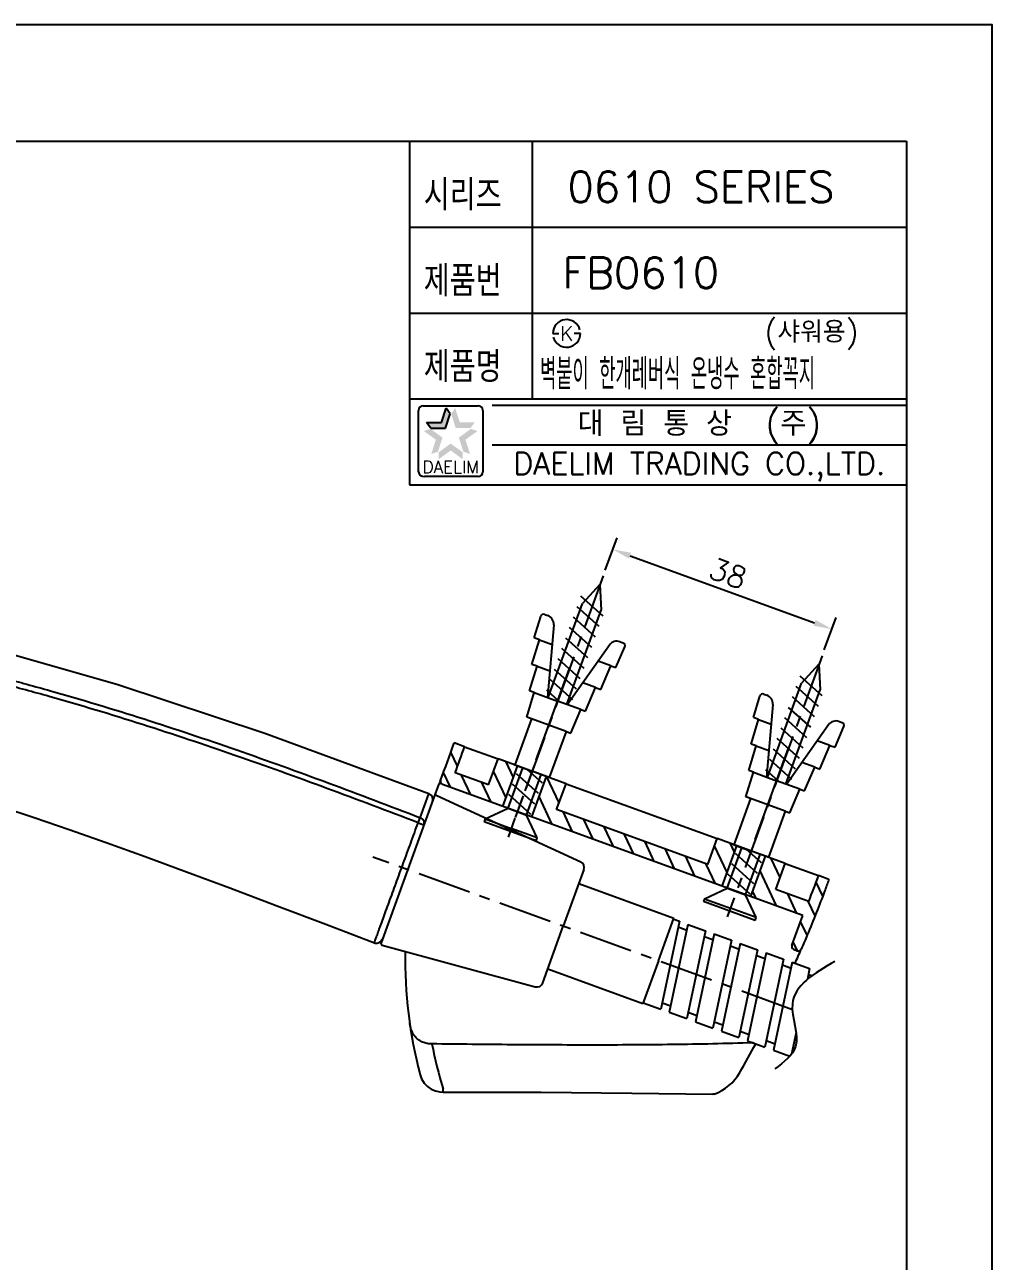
# Model space of a CAD drawing. Extents: x 38931 to 39525, y 15845 to 16265.
# Drawn here: x 39367 to 39524.6, y 16063.5 to 16265 of the extents above; entities that cross this region are included whole.
import ezdxf
from ezdxf.enums import TextEntityAlignment as Align

# ---------------------------------------------------------------- set-up
doc = ezdxf.new("R2010")
doc.units = 0
doc.header["$LTSCALE"] = 7
doc.header["$MEASUREMENT"] = 0
doc.linetypes.add('CENTER', pattern=[2, 1.25, -0.25, 0.25, -0.25])
doc.layers.get('0').update_dxf_attribs({"color": 2, "linetype": 'CONTINUOUS'})
for name, color, linetype in [('CL', 1, 'CENTER'), ('D', 2, 'CONTINUOUS'), ('DIM', 2, 'CONTINUOUS'), ('DWG', 7, 'CONTINUOUS'), ('TXT', 4, 'CONTINUOUS')]:
    doc.layers.add(name, color=color, linetype=linetype)
doc.styles.add('GHS', font='romans', dxfattribs={"bigfont": 'ghs'})
doc.styles.add('ROMANS', font='romans')

msp = doc.modelspace()

# ---------------------------------------------------------------- hatches: boundary and pattern name
at = {"layer": 'D'}
h = msp.add_hatch(dxfattribs=at)
h.set_pattern_fill('ANSI31', color=256, scale=20, angle=70)
h.set_pattern_definition([(115, (10029.4001, 2054.0742), (-2.26576947, -1.05654565), [])])
edge = h.paths.add_edge_path()
edge.add_line((39442.55553, 16141.11966), (39437.10891, 16143.10206))
edge.add_arc((38018.83036, 16660.52413), 1509.71508, 339.95681645, 340.1275978)
edge.add_line((39438.64489, 16147.33181), (39436.95354, 16147.94742))
edge.add_arc((36718.52052, 17133.68358), 2891.63515, 339.93997127, 340.06875287, ccw=False)
edge.add_arc((39435.20072, 16141.66824), 0.5, 159.933503, 250)
edge.add_line((39435.02971, 16141.19839), (39444.89543, 16137.60756))
edge.add_line((39444.89543, 16137.60756), (39447.28957, 16144.18541))
edge.add_line((39447.28957, 16144.18541), (39444.09462, 16145.34828))
edge.add_line((39444.09462, 16145.34828), (39442.55553, 16141.11966))
h.paths.add_polyline_path([(39455.18299, 16141.31244), (39451.98803, 16142.47531), (39449.59389, 16135.89746), (39480.60375, 16124.61079), (39482.99789, 16131.18864), (39479.80294, 16132.35151), (39478.26385, 16128.12289), (39453.6439, 16137.08382)])
edge = h.paths.add_edge_path()
edge.add_spline(control_points=[(39493.51089, 16114.33627), (39493.84489, 16115.11012), (39495.18999, 16118.28016), (39496.68749, 16122.07618), (39497.81598, 16125.1135), (39498.03746, 16125.71469)], knot_values=[0, 0, 0, 0, 0.206315023, 0.843077385, 1, 1, 1, 1], degree=3, periodic=0)
edge.add_line((39498.03746, 16125.71469), (39496.34596, 16126.33034))
edge.add_arc((39373.67099, 16170.7953), 130.4848, 338.1000712, 340.0763661, ccw=False)
edge.add_line((39494.73957, 16122.12622), (39489.35222, 16124.08706))
edge.add_line((39489.35222, 16124.08706), (39490.89131, 16128.31567))
edge.add_line((39490.89131, 16128.31567), (39487.69635, 16129.47854))
edge.add_line((39487.69635, 16129.47854), (39485.30221, 16122.90069))
edge.add_line((39485.30221, 16122.90069), (39493.75945, 16119.82251))
edge.add_line((39493.75945, 16119.82251), (39491.9883, 16114.95634))
edge.add_arc((39492.45849, 16114.78626), 0.5, 160.1136481, 247.1181388)
edge.add_line((39492.26407, 16114.3256), (39492.8595, 16114.07286))
edge.add_arc((39493.05182, 16114.53439), 0.5, 247.378101, 336.7411995)

# ---------------------------------------------------------------- linework, layer by layer
at = {"color": 7}
for p, q in [((39429.64928, 16246.01461), (39429.64928, 16190.01461)), ((39449.64928, 16246.01461), (39449.64928, 16204.01461)), ((39429.64928, 16232.01461), (39510.64928, 16232.01461)), ((39429.64928, 16218.01461), (39510.64928, 16218.01461)), ((39429.64928, 16204.01461), (39510.64928, 16204.01461)), ((39429.64928, 16190.01461), (39510.64928, 16190.01461))]:
    msp.add_line(p, q, dxfattribs=at)
at = {"color": 2, "linetype": 'Continuous'}
for p, q in [((39431.87677, 16202.89914), (39440.87677, 16202.89914)), ((39443.14928, 16203.01461), (39510.64928, 16203.01461)), ((39431.12677, 16192.14914), (39431.12677, 16202.14914)), ((39441.62677, 16202.14914), (39441.62677, 16192.14914)), ((39443.14928, 16196.51461), (39510.64928, 16196.51461)), ((39440.87677, 16191.39914), (39432.12677, 16191.39914))]:
    msp.add_line(p, q, dxfattribs=at)
at = {"color": 2}
for p, q in [((39434.88842, 16200.19768), (39435.63779, 16202.504)), ((39436.30289, 16201.58857), (39435.63779, 16202.504)), ((39435.55352, 16199.28225), (39436.30289, 16201.58857)), ((39432.46341, 16200.19768), (39434.88842, 16200.19768)), ((39433.12851, 16199.28225), (39432.46341, 16200.19768)), ((39433.12851, 16199.28225), (39435.55352, 16199.28225))]:
    msp.add_line(p, q, dxfattribs=at)
at = {"linetype": 'Continuous'}
msp.add_lwpolyline([(38930.64928, 15845.01461), (39524.64928, 15845.01461), (39524.64928, 16265.01461), (38930.64928, 16265.01461)], close=True, dxfattribs=at)
at = {"color": 2, "linetype": 'Continuous'}
for centre, radius, start, end in [((39431.87677, 16202.14914), 0.75, 90, 180), ((39440.87677, 16202.14914), 0.75, 0, 90), ((39432.00177, 16192.27414), 0.88388, 188.1301024, 278.1301024), ((39440.87677, 16192.14914), 0.75, 270, 0)]:
    msp.add_arc(centre, radius, start, end, dxfattribs=at)
at = {"color": 2}
for points in [[(39434.88842, 16200.19768), (39435.55352, 16199.28225), (39435.63779, 16202.504), (39436.30289, 16201.58857)], [(39437.11575, 16202.504), (39436.45065, 16201.58857), (39437.86512, 16200.19768), (39437.20002, 16199.28225)], [(39433.96857, 16197.36667), (39435.04472, 16197.71633), (39432.00669, 16198.79205), (39433.08285, 16199.14172)], [(39432.46341, 16200.19768), (39433.12851, 16199.28225), (39434.88842, 16200.19768), (39435.55352, 16199.28225)], [(39437.86512, 16200.19768), (39437.20002, 16199.28225), (39440.29013, 16200.19768), (39439.62503, 16199.28225)], [(39440.74685, 16198.79205), (39439.67069, 16199.14172), (39438.78498, 16197.36667), (39437.70882, 16197.71633)], [(39433.2192, 16195.06034), (39434.29535, 16195.41001), (39433.96857, 16197.36667), (39435.04472, 16197.71633)], [(39436.37677, 16195.617), (39436.37677, 16196.74854), (39434.4149, 16194.19162), (39434.4149, 16195.32316)], [(39438.33865, 16194.19162), (39438.33865, 16195.32316), (39436.37677, 16195.617), (39436.37677, 16196.74854)], [(39438.78498, 16197.36667), (39437.70882, 16197.71633), (39439.53434, 16195.06034), (39438.45819, 16195.41001)]]:
    msp.add_solid(points, dxfattribs=at)
at = {"layer": 'CL'}
for p, q in [((39461.22525, 16175.16386), (39445.73977, 16132.61786)), ((39496.93357, 16162.16709), (39481.44809, 16119.6211)), ((39492.06616, 16104.47675), (39423.71187, 16129.35568))]:
    msp.add_line(p, q, dxfattribs=at)
at = {"layer": 'CL', "ltscale": 0.5}
msp.add_line((39449.98082, 16144.27005), (39446.90264, 16135.81282), dxfattribs=at)
at = {"layer": 'D'}
for p, q in [((39453.03197, 16214.69649), (39453.53197, 16214.69649)), ((39453.53197, 16214.69649), (39454.03197, 16214.69649)), ((39457.03197, 16214.69649), (39456.53197, 16214.69649)), ((39457.53197, 16214.69649), (39457.03197, 16214.69649)), ((39461.56727, 16176.10355), (39463.4878, 16181.38017)), ((39465.62284, 16178.47472), (39495.693, 16167.53008)), ((39497.27559, 16163.10679), (39499.19612, 16168.3834)), ((39450.32284, 16145.20974), (39455.73896, 16160.09039)), ((39486.03117, 16132.21298), (39491.44728, 16147.09362))]:
    msp.add_line(p, q, dxfattribs=at)
for start, end in [(15, 180), (195, 0)]:
    msp.add_arc((39455.28197, 16214.69649), 2.25, start, end, dxfattribs=at)
for points in [[(39465.79385, 16178.94457), (39465.45183, 16178.00488), (39462.80376, 16179.50078)], [(39495.86401, 16167.99992), (39495.52199, 16167.06023), (39498.51208, 16166.50402)]]:
    msp.add_solid(points, dxfattribs=at)
at = {"layer": 'DIM'}
msp.add_spline([(39499.00289, 16112.35092), (39492.06655, 16105.41213), (39492.5898, 16098.47379), (39489.20904, 16094.81917)], degree=3, dxfattribs=at)
at = {"layer": 'DWG', "color": 2}
for p, q in [((39460.6828, 16173.77703), (39457.87125, 16170.68253)), ((39460.6828, 16173.77703), (39460.88288, 16169.60082)), ((39452.29367, 16155.33267), (39457.87125, 16170.68253)), ((39460.59593, 16166.90779), (39456.98741, 16170.15342)), ((39461.21408, 16168.60897), (39457.60556, 16171.8546)), ((39450.00033, 16165.0736), (39451.05585, 16168.58195)), ((39451.70541, 16168.90784), (39452.18832, 16168.73237)), ((39455.30127, 16154.23982), (39460.87885, 16169.58967)), ((39459.97779, 16165.20662), (39456.36927, 16168.45225)), ((39453.17068, 16167.19576), (39452.16818, 16155.37827)), ((39459.35964, 16163.50544), (39455.75112, 16166.75107)), ((39449.63111, 16160.75395), (39450.83903, 16164.76885)), ((39450.83903, 16164.76885), (39450.00033, 16165.0736)), ((39450.83903, 16164.76885), (39452.90123, 16164.01952)), ((39458.7415, 16161.80427), (39455.13297, 16165.0499)), ((39463.98636, 16164.44539), (39464.46928, 16164.26991)), ((39458.12335, 16160.10309), (39454.51483, 16163.34872)), ((39462.24671, 16163.89786), (39455.42893, 16154.19343)), ((39463.31516, 16160.23547), (39464.75811, 16163.60305)), ((39449.23972, 16156.44237), (39450.44763, 16160.45726)), ((39450.44763, 16160.45726), (39449.63111, 16160.75395)), ((39450.44763, 16160.45726), (39452.5347, 16159.69889)), ((39457.50521, 16158.40192), (39453.89668, 16161.64755)), ((39462.47647, 16160.54022), (39460.41426, 16161.28955)), ((39460.82519, 16156.68643), (39462.47647, 16160.54022)), ((39462.47647, 16160.54022), (39463.31516, 16160.23547)), ((39496.39112, 16160.78027), (39493.57957, 16157.68576)), ((39496.39112, 16160.78027), (39496.5912, 16156.60405)), ((39456.26892, 16154.99957), (39452.66039, 16158.2452)), ((39456.88706, 16156.70074), (39453.27854, 16159.94637)), ((39496.9224, 16155.6122), (39493.31388, 16158.85783)), ((39448.7966, 16152.14957), (39450.00452, 16156.16446)), ((39450.00452, 16156.16446), (39449.23972, 16156.44237)), ((39450.00452, 16156.16446), (39453.79855, 16154.78585)), ((39454.13151, 16154.66486), (39452.04225, 16156.54402)), ((39460.00866, 16156.98313), (39457.92159, 16157.74149)), ((39458.35738, 16153.12934), (39460.00866, 16156.98313)), ((39460.00866, 16156.98313), (39460.82519, 16156.68643)), ((39488.00199, 16142.3359), (39493.57957, 16157.68576)), ((39491.00959, 16141.24305), (39496.58717, 16156.59291)), ((39496.30426, 16153.91103), (39492.69573, 16157.15666)), ((39457.59258, 16153.40724), (39453.79855, 16154.78585)), ((39485.70865, 16152.07683), (39486.76417, 16155.58519)), ((39487.41373, 16155.91107), (39487.89664, 16155.7356)), ((39488.879, 16154.19899), (39487.8765, 16142.3815)), ((39495.68611, 16152.20985), (39492.07759, 16155.45548)), ((39449.54933, 16151.87606), (39448.7966, 16152.14957)), ((39455.94131, 16149.55344), (39457.59258, 16153.40724)), ((39457.59258, 16153.40724), (39458.35738, 16153.12934)), ((39486.54735, 16151.77208), (39485.70865, 16152.07683)), ((39494.44982, 16148.8075), (39490.8413, 16152.05313)), ((39495.06796, 16150.50868), (39491.45944, 16153.75431)), ((39449.54933, 16151.87606), (39446.81719, 16144.35705)), ((39455.18858, 16149.82696), (39449.54933, 16151.87606)), ((39485.33943, 16147.75719), (39486.54735, 16151.77208)), ((39486.54735, 16151.77208), (39488.60955, 16151.02275)), ((39493.83167, 16147.10633), (39490.22315, 16150.35196)), ((39497.95503, 16150.90109), (39491.13725, 16141.19666)), ((39499.02348, 16147.23871), (39500.46643, 16150.60628)), ((39499.69469, 16151.44862), (39500.1776, 16151.27315)), ((39455.18858, 16149.82696), (39452.45645, 16142.30795)), ((39455.18858, 16149.82696), (39455.94131, 16149.55344)), ((39493.21353, 16145.40515), (39489.60501, 16148.65078)), ((39498.18479, 16147.54346), (39496.12258, 16148.29279)), ((39484.94804, 16143.4456), (39486.15596, 16147.46049)), ((39486.15596, 16147.46049), (39485.33943, 16147.75719)), ((39486.15596, 16147.46049), (39488.24303, 16146.70213)), ((39492.59538, 16143.70398), (39488.98686, 16146.94961)), ((39496.53351, 16143.68966), (39498.18479, 16147.54346)), ((39498.18479, 16147.54346), (39499.02348, 16147.23871)), ((39445.74086, 16137.29894), (39448.13177, 16143.87887)), ((39446.81719, 16144.35705), (39449.63682, 16143.3325)), ((39491.97724, 16142.0028), (39488.36872, 16145.24843)), ((39495.71698, 16143.98636), (39493.62992, 16144.74473)), ((39494.06571, 16140.13257), (39495.71698, 16143.98636)), ((39495.71698, 16143.98636), (39496.53351, 16143.68966)), ((39450.70405, 16139.69039), (39447.09553, 16142.93602)), ((39448.74846, 16136.20608), (39451.13879, 16142.78441)), ((39451.32297, 16141.39087), (39448.84392, 16143.62061)), ((39452.45645, 16142.30795), (39449.63682, 16143.3325)), ((39484.50492, 16139.15281), (39485.71284, 16143.1677)), ((39485.71284, 16143.1677), (39484.94804, 16143.4456)), ((39485.71284, 16143.1677), (39489.50687, 16141.78908)), ((39489.83984, 16141.6681), (39487.75057, 16143.54726)), ((39450.08513, 16137.98991), (39446.47661, 16141.23554)), ((39493.30091, 16140.41047), (39489.50687, 16141.78908)), ((39491.64963, 16136.55668), (39493.30091, 16140.41047)), ((39493.30091, 16140.41047), (39494.06571, 16140.13257)), ((39449.46621, 16136.28944), (39445.85769, 16139.53507)), ((39485.25765, 16138.87929), (39482.52551, 16131.36029)), ((39485.25765, 16138.87929), (39484.50492, 16139.15281)), ((39490.8969, 16136.83019), (39485.25765, 16138.87929)), ((39442.02482, 16135.56369), (39445.74086, 16137.29894)), ((39445.74086, 16137.29894), (39448.74846, 16136.20608)), ((39450.4837, 16132.49004), (39448.74846, 16136.20608)), ((39490.8969, 16136.83019), (39488.16477, 16129.31119)), ((39490.8969, 16136.83019), (39491.64963, 16136.55668)), ((39442.02482, 16135.56369), (39441.85406, 16135.09376)), ((39450.31295, 16132.02011), (39441.85406, 16135.09376)), ((39442.02482, 16135.56369), (39446.25426, 16134.02687)), ((39450.4837, 16132.49004), (39446.25426, 16134.02687)), ((39450.31295, 16132.02011), (39450.4837, 16132.49004)), ((39481.44918, 16124.30217), (39483.84009, 16130.88211)), ((39482.52551, 16131.36029), (39485.34514, 16130.33574)), ((39486.41237, 16126.69362), (39482.80385, 16129.93925)), ((39484.45679, 16123.20932), (39486.84711, 16129.78764)), ((39487.03129, 16128.3941), (39484.55224, 16130.62385)), ((39488.16477, 16129.31119), (39485.34514, 16130.33574)), ((39485.79345, 16124.99315), (39482.18493, 16128.23878)), ((39485.17453, 16123.29267), (39481.566, 16126.5383)), ((39477.73315, 16122.56693), (39481.44918, 16124.30217)), ((39481.44918, 16124.30217), (39484.45679, 16123.20932)), ((39477.73315, 16122.56693), (39477.56239, 16122.09699)), ((39486.02127, 16119.02334), (39477.56239, 16122.09699)), ((39477.73315, 16122.56693), (39481.96259, 16121.0301)), ((39486.19203, 16119.49328), (39484.45679, 16123.20932)), ((39486.19203, 16119.49328), (39481.96259, 16121.0301)), ((39486.02127, 16119.02334), (39486.19203, 16119.49328))]:
    msp.add_line(p, q, dxfattribs=at)
at = {"layer": 'DWG', "linetype": 'Continuous'}
for p, q in [((39438.64489, 16147.33181), (39436.95295, 16147.94763)), ((39438.64489, 16147.33181), (39444.09462, 16145.34828)), ((39442.55553, 16141.11966), (39444.09462, 16145.34828)), ((39455.18299, 16141.31244), (39444.09462, 16145.34828)), ((39444.89543, 16137.60756), (39447.28957, 16144.18541)), ((39442.55553, 16141.11966), (39437.10891, 16143.10206)), ((39449.59389, 16135.89746), (39451.98803, 16142.47531)), ((39493.75945, 16119.82251), (39435.02971, 16141.19839)), ((39453.6439, 16137.08382), (39455.18299, 16141.31244)), ((39455.18299, 16141.31244), (39479.80294, 16132.35151)), ((39478.26385, 16128.12289), (39453.6439, 16137.08382)), ((39478.26385, 16128.12289), (39479.80294, 16132.35151)), ((39490.89131, 16128.31567), (39479.80294, 16132.35151)), ((39480.60375, 16124.61079), (39482.99789, 16131.18864)), ((39485.30221, 16122.90069), (39487.69635, 16129.47854)), ((39489.35222, 16124.08706), (39490.89131, 16128.31567)), ((39490.89131, 16128.31567), (39496.34596, 16126.33034)), ((39498.03746, 16125.71469), (39496.34596, 16126.33034)), ((39494.74516, 16122.12419), (39489.35222, 16124.08706)), ((39491.98864, 16114.95727), (39493.75945, 16119.82251)), ((39492.26312, 16114.32601), (39492.85646, 16114.07415)), ((39429.6995, 16102.31363), (39429.69481, 16102.34694)), ((39486.0612, 16098.85503), (39485.61991, 16099.09011)), ((39435.16635, 16091.04955), (39435.1663, 16091.54952))]:
    msp.add_line(p, q, dxfattribs=at)
at = {"layer": 'DWG'}
for p, q in [((39433.70088, 16139.20727), (39425.0314, 16115.38807)), ((39431.40055, 16135.77138), (39432.81973, 16139.67091)), ((39434.10847, 16139.37713), (39457.57905, 16128.55027)), ((39431.07169, 16134.92695), (39431.40055, 16135.77138)), ((39458.09986, 16127.3002), (39454.73785, 16118.06315)), ((39457.2688, 16125.01688), (39472.77373, 16119.37354)), ((39451.37584, 16108.8261), (39454.73785, 16118.06315)), ((39470.24278, 16112.41982), (39472.77373, 16119.37354)), ((39473.66514, 16118.88947), (39470.62079, 16104.56694)), ((39475.05637, 16118.3831), (39472.01202, 16104.06058)), ((39472.72243, 16119.23259), (39473.66514, 16118.88947)), ((39474.87858, 16117.38364), (39473.45518, 16117.90171)), ((39475.05637, 16118.3831), (39477.90315, 16117.34696)), ((39477.90315, 16117.34696), (39474.85881, 16103.02443)), ((39479.32654, 16116.82889), (39476.2822, 16102.50636)), ((39479.11659, 16115.84113), (39477.6932, 16116.3592)), ((39482.17333, 16115.79274), (39479.12898, 16101.47022)), ((39479.32654, 16116.82889), (39482.17333, 16115.79274)), ((39425.23447, 16114.99601), (39450.17334, 16108.20327)), ((39483.56456, 16115.28638), (39480.52021, 16100.96385)), ((39483.38676, 16114.28691), (39481.96337, 16114.80498)), ((39486.41134, 16114.25023), (39483.36699, 16099.92771)), ((39483.56456, 16115.28638), (39486.41134, 16114.25023)), ((39487.80257, 16113.74386), (39484.75822, 16099.42134)), ((39487.80257, 16113.74386), (39490.64935, 16112.70772)), ((39470.24278, 16112.41982), (39467.71183, 16105.46609)), ((39487.62478, 16112.7444), (39486.20139, 16113.26247)), ((39490.64935, 16112.70772), (39487.60501, 16098.38519)), ((39492.04059, 16112.20135), (39488.99624, 16097.87883)), ((39491.86279, 16111.20189), (39490.4394, 16111.71996)), ((39492.04059, 16112.20135), (39494.88737, 16111.16521)), ((39452.2069, 16111.10942), (39467.71183, 16105.46609)), ((39494.88737, 16111.16521), (39494.51434, 16109.41024)), ((39495.23199, 16109.9756), (39494.67741, 16110.17745)), ((39467.77401, 16105.60309), (39470.62079, 16104.56694)), ((39472.25414, 16105.03663), (39470.83075, 16105.5547)), ((39472.01202, 16104.06058), (39474.85881, 16103.02443)), ((39476.49215, 16103.49412), (39475.06876, 16104.01219)), ((39476.2822, 16102.50636), (39479.12898, 16101.47022)), ((39480.76233, 16101.9399), (39479.33893, 16102.45798)), ((39480.52021, 16100.96385), (39483.36699, 16099.92771)), ((39485.00034, 16100.39739), (39483.57695, 16100.91547)), ((39492.68055, 16100.78294), (39491.92665, 16097.23611)), ((39484.75822, 16099.42134), (39487.60501, 16098.38519)), ((39489.23835, 16098.85488), (39487.81496, 16099.37296)), ((39488.99624, 16097.87883), (39491.65783, 16096.91009)), ((39492.27129, 16097.75099), (39492.05298, 16097.83044))]:
    msp.add_line(p, q, dxfattribs=at)
for points in [[(39432.81973, 16139.67091), (39406.07436, 16149.48704), (39382.10493, 16157.43003), (39361.02141, 16163.46479), (39342.42692, 16167.80982), (39325.97233, 16170.7441), (39311.3904, 16172.52554), (39298.49556, 16173.38518), (39287.08297, 16173.52495), (39276.93056, 16173.11971), (39267.85006, 16172.30372), (39259.6802, 16171.18839), (39252.28697, 16169.85163), (39245.56054, 16168.35155), (39239.41142, 16166.71606), (39233.77144, 16164.94585), (39228.59007, 16163.0434), (39223.82582, 16161.0169), (39219.41731, 16158.86745), (39215.70067, 16156.82065)], [(39433.40483, 16138.39387), (39433.46492, 16138.75634), (39433.39035, 16139.11533), (39433.19117, 16139.42354), (39432.89417, 16139.63918), (39432.8197, 16139.67092)], [(39363.06276, 16137.60298), (39368.49739, 16135.78158), (39374.21957, 16133.81954), (39380.24988, 16131.70109), (39386.60577, 16129.41931), (39393.31171, 16126.96403), (39400.40948, 16124.32022), (39407.95794, 16121.47004), (39416.02057, 16118.39524), (39423.9372, 16115.35894)], [(39423.93709, 16115.35863), (39424.0127, 16115.33295), (39424.38593, 16115.29596), (39424.74647, 16115.39905), (39425.04348, 16115.62744), (39425.23592, 16115.94997)]]:
    msp.add_lwpolyline(points, dxfattribs=at)
at = {"layer": 'DWG', "linetype": 'Continuous'}
for points in [[(39431.39077, 16093.86023), (39431.63238, 16093.19012), (39432.04776, 16092.51243), (39432.58092, 16091.96212), (39433.20562, 16091.54152), (39433.89587, 16091.24955), (39434.62242, 16091.08624), (39435.16635, 16091.04955)], [(39435.16635, 16091.04953), (39451.15161, 16091.0132), (39465.92294, 16090.892), (39479.12985, 16090.68533)]]:
    msp.add_lwpolyline(points, dxfattribs=at)
at = {"layer": 'DWG', "color": 2}
for centre, radius, start, end in [((39451.53465, 16168.4379), 0.5, 70.0306887, 163.2556178), ((39451.67605, 16167.32255), 1.5, 355.1510871, 70.0306887), ((39463.47409, 16163.03557), 1.5, 70.0306887, 144.9102903), ((39464.29852, 16163.79998), 0.5, 336.8057596, 70.0306887), ((39487.24297, 16155.44114), 0.5, 70.0306887, 163.2556178), ((39487.38437, 16154.32579), 1.5, 355.1510871, 70.0306887), ((39499.18241, 16150.03881), 1.5, 70.0306887, 144.9102903), ((39500.00684, 16150.80321), 0.5, 336.8057596, 70.0306887)]:
    msp.add_arc(centre, radius, start, end, dxfattribs=at)
at = {"layer": 'DWG', "linetype": 'Continuous'}
for centre, radius, start, end in [((36718.63182, 17133.99046), 2891.63515, 339.93351875, 340.06228459), ((37768.82565, 16751.12486), 1775.63012, 339.97521643, 340.12042187), ((39435.20072, 16141.66824), 0.5, 159.8424686, 250), ((39350.3382, 16179.49108), 155.38447, 338.3341292, 339.9936739), ((39503.9434, 16112.77618), 74.97747, 179.0823062, 194.6105159), ((39492.45849, 16114.78626), 0.5, 160, 246.9999954), ((39300.46218, 16197.69512), 210.2772, 335.960123, 336.6452094), ((39493.05182, 16114.53439), 0.5, 246.9999695, 336.6562285), ((39504.0025, 16112.786), 72.03756, 191.1179172, 197.1453767), ((39301.05874, 16197.40713), 209.61495, 330.5142483, 331.9793413), ((39476.60119, 16098.24255), 8, 289.7840592, 329.922365), ((39476.60119, 16098.24255), 8, 289.7841341, 329.9223661)]:
    msp.add_arc(centre, radius, start, end, dxfattribs=at)
at = {"layer": 'DWG'}
for centre, radius, start, end in [((39433.98281, 16139.10471), 0.3, 65.2363583, 160), ((39457.16017, 16127.64222), 1, 340, 65.2363583), ((39425.31331, 16115.28546), 0.3, 160, 254.7636417), ((39450.43615, 16109.16812), 1, 254.7636417, 340)]:
    msp.add_arc(centre, radius, start, end, dxfattribs=at)
for points, knots in [([(39308.66246, 16167.85728), (39311.28686, 16167.69325), (39316.55045, 16167.25448), (39324.4363, 16166.36011), (39332.31593, 16165.21563), (39340.16395, 16163.84931), (39347.97279, 16162.27308), (39355.73961, 16160.50274), (39363.46773, 16158.57043), (39373.71623, 16155.78089), (39386.42663, 16151.93705), (39401.53315, 16146.87149), (39416.51839, 16141.45904), (39426.44596, 16137.68293), (39431.40055, 16135.77138)], [0, 0, 0, 0, 848.200772788, 1703.34243871, 2559.69548206, 3416.185661779, 4272.634508734, 5129.088107526, 5985.556065904, 6842.040268169, 8554.998228243, 10268.010364736, 11981.03613366, 13694.054474929, 13694.054474929, 13694.054474929, 13694.054474929]), ([(39431.0717, 16134.92698), (39426.12328, 16136.83069), (39416.2089, 16140.59012), (39401.24503, 16145.97889), (39386.16235, 16151.0218), (39373.47529, 16154.85368), (39363.24784, 16157.63875), (39352.96915, 16160.21362), (39342.61344, 16162.46342), (39332.18473, 16164.28655), (39324.3411, 16165.4265), (39317.79313, 16166.16817), (39312.57761, 16166.62264), (39309.98363, 16166.78746), (39308.69626, 16166.85429)], [0, 0, 0, 0, 1769.002812817, 3537.654234311, 5306.217152752, 7074.605784825, 7958.666097264, 8842.629753083, 10609.925063055, 11492.796564593, 12374.52211441, 13254.049076334, 13691.0662768, 14121.175156907, 14121.175156907, 14121.175156907, 14121.175156907]), ([(39423.93719, 16115.35889), (39423.93949, 16115.3597), (39423.93909, 16115.36714), (39423.94356, 16115.37506), (39423.94948, 16115.39399), (39423.9613, 16115.42495), (39423.97838, 16115.4734), (39424.00081, 16115.53551), (39424.02814, 16115.61184), (39424.06059, 16115.70227), (39424.11398, 16115.85118), (39424.19339, 16116.07255), (39424.30386, 16116.38003), (39424.43436, 16116.74238), (39424.58429, 16117.15783), (39424.75278, 16117.62398), (39425.01123, 16118.33807), (39425.37158, 16119.3322), (39425.84195, 16120.62854), (39426.35762, 16122.03921), (39426.90632, 16123.53476), (39427.47617, 16125.09101), (39428.06015, 16126.68795), (39428.8555, 16128.86285), (39429.86059, 16131.61186), (39430.66681, 16133.81891), (39431.07169, 16134.92695)], [0, 0, 0, 0, 11.699211036, 26.26273299, 46.665908265, 105.100616077, 187.222109008, 293.234236645, 423.257220716, 577.382124818, 755.698010749, 1184.753167773, 1709.422659822, 2328.411357937, 3038.595158111, 3835.448307462, 4714.315083043, 6694.116099176, 8925.39359751, 11352.396527736, 13923.881913742, 16593.522088257, 19329.865608114, 22108.703755991, 27740.542544766, 33419.060535908, 33419.060535908, 33419.060535908, 33419.060535908]), ([(39431.07169, 16134.92695), (39431.18799, 16134.88457), (39431.36137, 16134.82294), (39431.58651, 16134.7467), (39431.73626, 16134.698), (39431.85897, 16134.66051), (39431.94156, 16134.63764), (39431.98918, 16134.62661), (39432.01205, 16134.62282), (39432.02453, 16134.62156), (39432.03243, 16134.6228), (39432.03308, 16134.62459)], [0, 0, 0, 0, 4806.612023436, 7144.102171888, 9230.521174309, 10918.833942778, 12132.064572913, 12544.832511009, 12832.639710126, 13005.025866774, 13079.198314315, 13079.198314315, 13079.198314315, 13079.198314315]), ([(39432.03308, 16134.62459), (39432.06982, 16134.72552), (39432.10022, 16134.96055), (39431.9875, 16135.31081), (39431.73906, 16135.60057), (39431.51592, 16135.72785), (39431.40054, 16135.77136)], [0, 0, 0, 0, 1397.001897062, 2973.635320855, 4645.235341017, 6249.137323585, 6249.137323585, 6249.137323585, 6249.137323585])]:
    msp.add_open_spline(points, degree=3, knots=knots, dxfattribs=at)
at = {"layer": 'DWG', "linetype": 'Continuous'}
for points, knots in [([(39433.82007, 16139.35674), (39434.03162, 16139.93816), (39434.33651, 16140.76563), (39434.64016, 16141.59371), (39434.73065, 16141.84079)], [0.262668332, 0.262668332, 0.262668332, 0.262668332, 0.7800429932, 1, 1, 1, 1]), ([(39498.03746, 16125.71469), (39497.81598, 16125.1135), (39496.68749, 16122.07618), (39495.18999, 16118.28016), (39493.84489, 16115.11012), (39493.51089, 16114.33627)], [0, 0, 0, 0, 0.156922615, 0.793684977, 1, 1, 1, 1]), ([(39433.31691, 16098.89508), (39433.05317, 16098.88957), (39432.53565, 16098.93445), (39431.81299, 16099.15186), (39431.18806, 16099.49497), (39430.67953, 16099.94107), (39430.28807, 16100.46689), (39430.00271, 16101.05284), (39429.80695, 16101.68477), (39429.72613, 16102.1232), (39429.6947, 16102.34692)], [0, 0, 0, 0, 0.142924879, 0.278967221, 0.406130714, 0.526184671, 0.642626072, 0.758932467, 0.877599256, 1, 1, 1, 1]), ([(39485.61991, 16099.09011), (39483.44199, 16099.00723), (39479.08454, 16098.88372), (39470.36767, 16098.74013), (39459.47, 16098.69206), (39446.39312, 16098.7506), (39437.67556, 16098.84097), (39433.31691, 16098.89508)], [0, 0, 0, 0, 0.125000049, 0.250000093, 0.499999454, 0.749999591, 1, 1, 1, 1])]:
    msp.add_open_spline(points, degree=3, knots=knots, dxfattribs=at)
msp.add_open_spline([(39479.309, 16090.71475), (39479.25206, 16090.69427), (39479.19036, 16090.68414), (39479.12985, 16090.68533)], degree=3, dxfattribs=at)
at = {"layer": 'TXT', "color": 4}
for p, q in [((38956.64928, 16246.01461), (39510.64928, 16246.01461)), ((39510.64928, 16246.01461), (39510.64928, 15856.01461))]:
    msp.add_line(p, q, dxfattribs=at)

# ---------------------------------------------------------------- texts
at = {"color": 7, "style": 'GHS'}
for s, p in [('0610 SERIES', (39477.15621, 16238.59335)), ('FB0610', (39467.39013, 16224.59335))]:
    msp.add_text(s, height=5, dxfattribs=at).set_placement(p, align=Align.MIDDLE)
at = {"style": 'GHS'}
msp.add_text('(샤워용)', height=3.5, dxfattribs=at).set_placement((39487.53218, 16213.19579))
at = {"style": 'GHS', "width": 0.5}
msp.add_text('벽붙이 한개레버식 온냉수 혼합꼭지', height=5, dxfattribs=at).set_placement((39450.94356, 16205.57582))
at = {"color": 7, "linetype": 'Continuous'}
for s, height, style, p in [('대 림 통 상  (주)', 4, 'GHS', (39476.90963, 16199.70971)), ('DAELIM TRADING CO.,LTD.', 3.6, 'ROMANS', (39476.90963, 16192.94236))]:
    msp.add_text(s, height=height, dxfattribs=dict(at, style=style)).set_placement(p, align=Align.MIDDLE)
at = {"color": 2, "linetype": 'Continuous', "style": 'ROMANS'}
msp.add_text('DAELIM', height=2, dxfattribs=at).set_placement((39436.37677, 16191.94914), align=Align.CENTER)
at = {"layer": 'D', "style": 'GHS', "width": 0.8}
for s, p in [('시리즈', (39431.98964, 16234.744)), ('제품번', (39431.98964, 16220.744)), ('제품명', (39431.98964, 16206.744))]:
    msp.add_text(s, height=5, dxfattribs=at).set_placement(p)
at = {"layer": 'D', "style": 'GHS'}
msp.add_text('K', height=2.394, dxfattribs=at).set_placement((39455.28197, 16214.69649), align=Align.MIDDLE)
at = {"layer": 'D', "insert": (39481.59848, 16175.58655), "char_height": 3.5, "attachment_point": 5, "rotation": 340, "style": 'GHS'}
msp.add_mtext('\\A1;38', dxfattribs=at)

doc.saveas('drawing.dxf')
